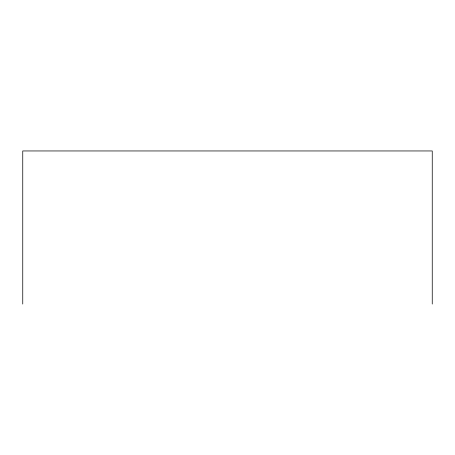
<?xml version="1.0" encoding="UTF-8"?>
<svg xmlns="http://www.w3.org/2000/svg" width="455" height="455" viewBox="0 0 455 455"><rect width="100%" height="100%" fill="white"/><g stroke="black" fill="none" stroke-linecap="round" stroke-linejoin="round"><path stroke-width="0.68" d="M432.25 304.048L432.25 150.952L22.75 150.952L22.75 304.048"/></g></svg>
